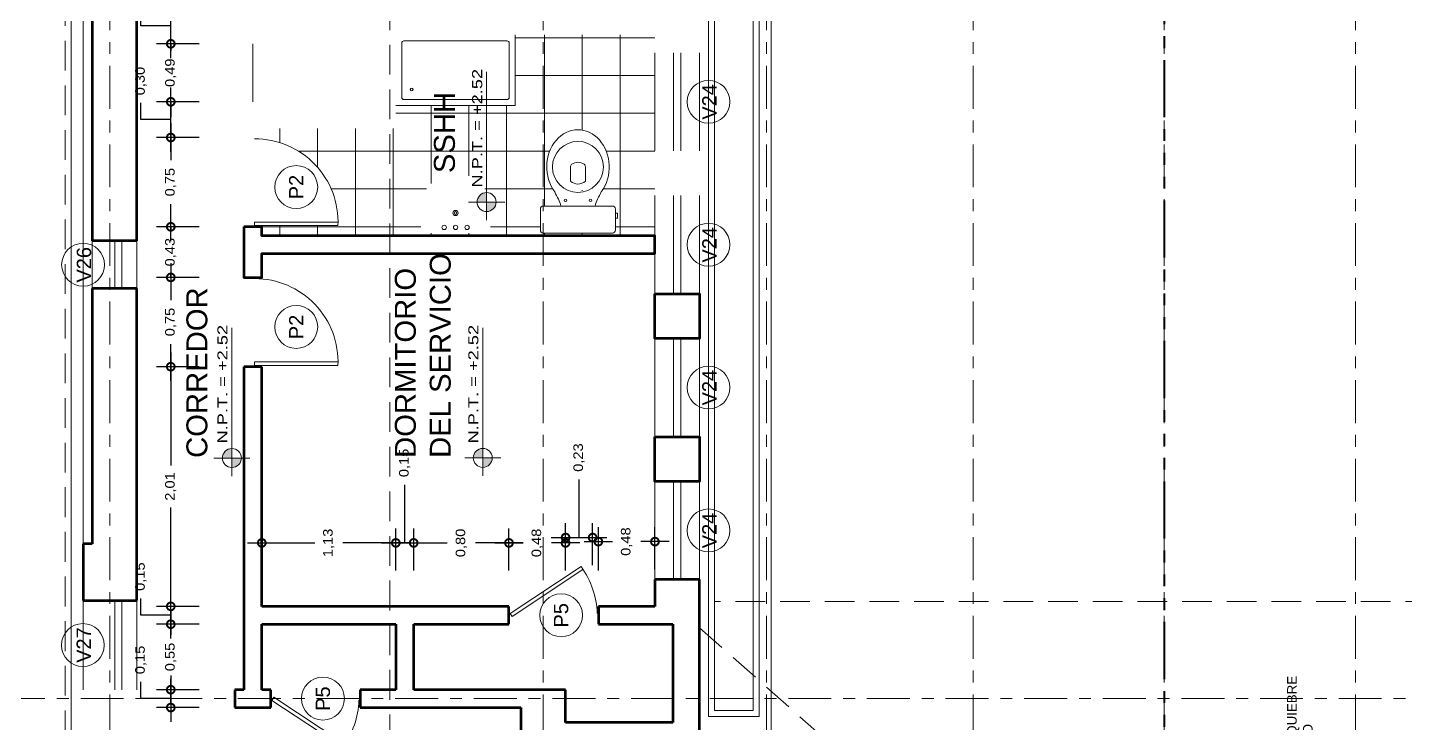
# Model space of a CAD drawing. Header units: millimetres. Extents: x -1459 to -1413, y -119 to 301.
# Drawn here: x -1448.69 to -1437.13, y -4.91 to 0.94 of the extents above; entities that cross this region are included whole.
import ezdxf

# ---------------------------------------------------------------- set-up
doc = ezdxf.new("R2010")
doc.units = ezdxf.units.MM
for name, pattern in [('ACAD_ISO06W100', [36, 24, -3, 0, -3, 0, -3, 0, -3]), ('ACAD_ISO10W100', [18, 12, -3, 0, -3]), ('RAYITAS', [0.375, 0.25, -0.125])]:
    doc.linetypes.add(name, pattern=pattern)
doc.layers.get('0').update_dxf_attribs({"lineweight": 0})
doc.layers.get('Defpoints').update_dxf_attribs({"lineweight": 5})
for name, color, linetype, lineweight in [('CORTE PLUMA 5', 5, 'Continuous', 40), ('COTAS', 190, 'Continuous', 9), ('EJES', 2, 'ACAD_ISO10W100', 13), ('GRADAS CAMBIO NIVEL', 3, 'Continuous', 15), ('MOBILIARIO FIJO', 2, 'Continuous', 9), ('MURO CORTADO', 1, 'Continuous', 60), ('MURO VISTO', 6, 'Continuous', 18), ('PROYECCIONES', 40, 'RAYITAS', 13), ('PUERTA VENTANA', 4, 'Continuous', 9), ('TEXTOS', 30, 'Continuous', 5), ('TEXTURAS', 227, 'Continuous', 0), ('VANOS CUADRO', 8, 'Continuous', 9)]:
    doc.layers.add(name, color=color, linetype=linetype, lineweight=lineweight)
doc.styles.add('Arial', font='arial.ttf')
doc.styles.add('ARIAL DERECHO', font='arial.ttf', dxfattribs={"width": 1.1})
doc.styles.get("Standard").update_dxf_attribs({"font": 'arial.ttf'})
doc.dimstyles.new('COTAS 50 OK', dxfattribs={"dimtxt": 0.08, "dimasz": 0.13, "dimexe": 0.12, "dimexo": 0.2, "dimgap": 0.07, "dimtad": 0, "dimtih": 1, "dimtoh": 1, "dimzin": 0, "dimtxsty": 'ARIAL DERECHO', "dimblk": 'DOTSMALL', "dimcen": 0.15, "dimdle": 0.12, "dimadec": 0, "dimazin": 0, "dimtfac": 1, "dimtmove": 1, "dimatfit": 3, "dimfxl": 1, "dimtzin": 0, "dimarcsym": 0})

# ---------------------------------------------------------------- blocks, each defined once
blk = doc.blocks.new('npt')
h = blk.add_hatch(color=256)
h.paths.add_polyline_path([(0, 0), (0.071, 0, 0.414214), (0, 0.071)])
h.paths.add_polyline_path([(0, -0.071), (0, 0), (-0.071, 0, 0.414214)])
for p, q in [((0, 0.135), (0, -0.135)), ((-0.135, 0), (0.972, 0))]:
    blk.add_line(p, q)
blk.add_circle((0, 0), 0.0709)
blk = doc.blocks.new('HJKL')
at = {"layer": 'PUERTA VENTANA'}
for p, q in [((616.191, 118.493), (615.492, 118.493)), ((616.191, 118.463), (615.492, 118.463)), ((616.191, 118.498), (616.191, 118.463))]:
    blk.add_line(p, q, dxfattribs=at)
blk.add_arc((616.191, 118.463), 0.7, 177.5437, 270, dxfattribs=at)
blk = doc.blocks.new('tina')
at = {"layer": 'MOBILIARIO FIJO'}
for p, q in [((474.088, 117.453), (474.088, 116.451)), ((474.156, 117.403), (474.613, 117.403)), ((474.138, 117.385), (474.138, 116.519)), ((474.631, 117.385), (474.631, 116.519)), ((474.156, 116.501), (474.613, 116.501)), ((474.088, 116.451), (474.681, 116.451))]:
    blk.add_line(p, q, dxfattribs=at)
blk.add_circle((474.223, 117.32), 0.0114, dxfattribs=at)
for centre, start, end in [((474.156, 117.385), 90, 180), ((474.613, 117.385), 0, 90), ((474.156, 116.519), 180, 270), ((474.613, 116.519), 270, 0)]:
    blk.add_arc(centre, 0.018, start, end, dxfattribs=at)
blk = doc.blocks.new('lavadero')
at = {"layer": 'MOBILIARIO FIJO'}
for centre, radius in [((270.238, 170.034), 0.0184), ((270.117, 169.939), 0.0222), ((270.117, 169.939), 0.0114), ((270.238, 169.938), 0.0184), ((270.238, 169.842), 0.0184)]:
    blk.add_circle(centre, radius, dxfattribs=at)
blk = doc.blocks.new('INODORO 1')
at = {"layer": 'MOBILIARIO FIJO'}
for p, q in [((367.057, 148.673), (367.057, 148.761)), ((367.372, 148.786), (367.082, 148.786)), ((367.372, 148.786), (367.662, 148.786)), ((367.687, 148.673), (367.687, 148.761)), ((367.057, 148.66), (367.041, 148.66)), ((367.041, 148.66), (367.041, 148.618)), ((367.057, 148.673), (367.057, 148.585)), ((367.687, 148.673), (367.687, 148.585)), ((367.041, 148.618), (367.057, 148.618)), ((367.372, 148.56), (367.082, 148.56)), ((367.228, 148.56), (367.516, 148.56)), ((367.372, 148.56), (367.662, 148.56)), ((367.31, 148.35), (367.31, 148.231)), ((367.434, 148.35), (367.434, 148.231))]:
    blk.add_line(p, q, dxfattribs=at)
for centre, radius in [((367.267, 148.511), 0.0105), ((367.477, 148.511), 0.0105), ((367.372, 148.231), 0.214)]:
    blk.add_circle(centre, radius, dxfattribs=at)
for centre, radius, start, end in [((367.082, 148.761), 0.025, 90, 180.4071), ((367.662, 148.761), 0.025, 359.5929, 90), ((367.082, 148.585), 0.025, 179.5929, 270), ((367.662, 148.585), 0.025, 270, 0.4071), ((367.372, 148.283), 0.0915, 47.0647, 132.9353), ((367.346, 148.233), 0.0359, 182.4248, 221.6359), ((367.372, 148.283), 0.0915, 234.373, 305.627), ((367.399, 148.233), 0.0359, 318.3641, 357.5752)]:
    blk.add_arc(centre, radius, start, end, dxfattribs=at)
blk.add_ellipse((367.372, 148.231), major_axis=(0, -0.312), ratio=0.841586, start_param=-2.293426, end_param=2.307823, dxfattribs=at)
for points, knots in [([(367.228, 148.56), (367.225, 148.54), (367.207, 148.498), (367.186, 148.459), (367.176, 148.438)], [0, 0, 0, 0, 0.0616647, 0.1332294, 0.1332294, 0.1332294, 0.1332294]), ([(367.516, 148.56), (367.519, 148.54), (367.537, 148.499), (367.557, 148.461), (367.567, 148.44)], [0.0004022, 0.0004022, 0.0004022, 0.0004022, 0.0616647, 0.1305417, 0.1305417, 0.1305417, 0.1305417])]:
    blk.add_open_spline(points, degree=3, knots=knots, dxfattribs=at)
blk = doc.blocks.new('_DotSmall')
at = {"color": 0, "linetype": 'ByBlock', "const_width": 0.5}
blk.add_lwpolyline([(-0.0625, 0, 1), (0.0625, 0, 1)], format="xyb", close=True, dxfattribs=at)
blk = doc.blocks.new('*D802')
at = {"layer": 'COTAS', "color": 0, "lineweight": -2}
for p, q in [((-1447.492, -4.505), (-1447.492, -4.895)), ((-1447.743, -4.7), (-1447.743, -4.56)), ((-1447.253, -4.625), (-1447.612, -4.625)), ((-1447.492, -4.7), (-1447.743, -4.7)), ((-1447.253, -4.775), (-1447.612, -4.775))]:
    blk.add_line(p, q, dxfattribs=at)
at = {"layer": 'Defpoints', "color": 0}
for p in [(-1447.053, -4.625), (-1447.492, -4.775), (-1447.053, -4.775)]:
    blk.add_point(p, dxfattribs=at)
at = {"layer": 'COTAS', "color": 0, "lineweight": -2, "xscale": 0.13, "yscale": 0.13, "zscale": 0.13}
for p, rotation in [((-1447.492, -4.625), 90), ((-1447.492, -4.775), 270)]:
    blk.add_blockref('_DotSmall', p, dxfattribs=dict(at, rotation=rotation))
at = {"layer": 'COTAS', "color": 0, "insert": (-1447.743, -4.375), "char_height": 0.08, "attachment_point": 5, "rotation": 90, "style": 'ARIAL DERECHO'}
blk.add_mtext('0,15', dxfattribs=at)
blk = doc.blocks.new('*D803')
at = {"layer": 'COTAS', "color": 0, "lineweight": -2}
for p, q in [((-1447.492, -3.955), (-1447.492, -4.165)), ((-1447.253, -4.075), (-1447.612, -4.075)), ((-1447.253, -4.625), (-1447.612, -4.625)), ((-1447.492, -4.745), (-1447.492, -4.534))]:
    blk.add_line(p, q, dxfattribs=at)
at = {"layer": 'Defpoints', "color": 0}
for p in [(-1447.053, -4.075), (-1447.492, -4.625), (-1447.053, -4.625)]:
    blk.add_point(p, dxfattribs=at)
at = {"layer": 'COTAS', "color": 0, "lineweight": -2, "xscale": 0.13, "yscale": 0.13, "zscale": 0.13}
for p, rotation in [((-1447.492, -4.075), 90), ((-1447.492, -4.625), 270)]:
    blk.add_blockref('_DotSmall', p, dxfattribs=dict(at, rotation=rotation))
at = {"layer": 'COTAS', "color": 0, "insert": (-1447.492, -4.35), "char_height": 0.08, "attachment_point": 5, "rotation": 90, "style": 'ARIAL DERECHO'}
blk.add_mtext('0,55', dxfattribs=at)
blk = doc.blocks.new('*D804')
at = {"layer": 'COTAS', "color": 0, "lineweight": -2}
for p, q in [((-1447.492, -4.195), (-1447.492, -3.805)), ((-1447.743, -4), (-1447.743, -3.86)), ((-1447.253, -3.925), (-1447.612, -3.925)), ((-1447.492, -4), (-1447.743, -4)), ((-1447.253, -4.075), (-1447.612, -4.075))]:
    blk.add_line(p, q, dxfattribs=at)
at = {"layer": 'Defpoints', "color": 0}
for p in [(-1447.492, -3.925), (-1447.053, -3.925), (-1447.053, -4.075)]:
    blk.add_point(p, dxfattribs=at)
at = {"layer": 'COTAS', "color": 0, "lineweight": -2, "xscale": 0.13, "yscale": 0.13, "zscale": 0.13}
for p, rotation in [((-1447.492, -3.925), 90), ((-1447.492, -4.075), 270)]:
    blk.add_blockref('_DotSmall', p, dxfattribs=dict(at, rotation=rotation))
at = {"layer": 'COTAS', "color": 0, "insert": (-1447.743, -3.675), "char_height": 0.08, "attachment_point": 5, "rotation": 90, "style": 'ARIAL DERECHO'}
blk.add_mtext('0,15', dxfattribs=at)
blk = doc.blocks.new('*D805')
at = {"layer": 'COTAS', "color": 0, "lineweight": -2}
for p, q in [((-1447.492, -1.792), (-1447.492, -2.742)), ((-1447.253, -1.912), (-1447.612, -1.912)), ((-1447.492, -4.045), (-1447.492, -3.095)), ((-1447.253, -3.925), (-1447.612, -3.925))]:
    blk.add_line(p, q, dxfattribs=at)
at = {"layer": 'Defpoints', "color": 0}
for p in [(-1447.492, -1.912), (-1447.053, -1.912), (-1447.053, -3.925)]:
    blk.add_point(p, dxfattribs=at)
at = {"layer": 'COTAS', "color": 0, "lineweight": -2, "xscale": 0.13, "yscale": 0.13, "zscale": 0.13}
for p, rotation in [((-1447.492, -1.912), 90), ((-1447.492, -3.925), 270)]:
    blk.add_blockref('_DotSmall', p, dxfattribs=dict(at, rotation=rotation))
at = {"layer": 'COTAS', "color": 0, "insert": (-1447.492, -2.918), "char_height": 0.08, "attachment_point": 5, "rotation": 90, "style": 'ARIAL DERECHO'}
blk.add_mtext('2,01', dxfattribs=at)
blk = doc.blocks.new('*D806')
at = {"layer": 'COTAS', "color": 0, "lineweight": -2}
for p, q in [((-1447.492, -1.042), (-1447.492, -1.352)), ((-1447.253, -1.162), (-1447.612, -1.162)), ((-1447.492, -2.032), (-1447.492, -1.722)), ((-1447.253, -1.912), (-1447.612, -1.912))]:
    blk.add_line(p, q, dxfattribs=at)
at = {"layer": 'Defpoints', "color": 0}
for p in [(-1447.492, -1.162), (-1447.053, -1.162), (-1447.053, -1.912)]:
    blk.add_point(p, dxfattribs=at)
at = {"layer": 'COTAS', "color": 0, "lineweight": -2, "xscale": 0.13, "yscale": 0.13, "zscale": 0.13}
for p, rotation in [((-1447.492, -1.162), 90), ((-1447.492, -1.912), 270)]:
    blk.add_blockref('_DotSmall', p, dxfattribs=dict(at, rotation=rotation))
at = {"layer": 'COTAS', "color": 0, "insert": (-1447.492, -1.537), "char_height": 0.08, "attachment_point": 5, "rotation": 90, "style": 'ARIAL DERECHO'}
blk.add_mtext('0,75', dxfattribs=at)
blk = doc.blocks.new('*D807')
at = {"layer": 'COTAS', "color": 0, "lineweight": -2}
for p, q in [((-1447.492, -0.737), (-1447.492, -0.607)), ((-1447.253, -0.737), (-1447.612, -0.737)), ((-1447.492, -0.737), (-1447.492, -0.765)), ((-1447.492, -1.162), (-1447.492, -1.134)), ((-1447.253, -1.162), (-1447.612, -1.162)), ((-1447.492, -1.162), (-1447.492, -1.292))]:
    blk.add_line(p, q, dxfattribs=at)
at = {"layer": 'Defpoints', "color": 0}
for p in [(-1447.492, -0.737), (-1447.053, -0.737), (-1447.053, -1.162)]:
    blk.add_point(p, dxfattribs=at)
at = {"layer": 'COTAS', "color": 0, "lineweight": -2, "xscale": 0.13, "yscale": 0.13, "zscale": 0.13}
for p, rotation in [((-1447.492, -0.737), 270), ((-1447.492, -1.162), 90)]:
    blk.add_blockref('_DotSmall', p, dxfattribs=dict(at, rotation=rotation))
at = {"layer": 'COTAS', "color": 0, "insert": (-1447.492, -0.95), "char_height": 0.08, "attachment_point": 5, "rotation": 90, "style": 'ARIAL DERECHO'}
blk.add_mtext('0,43', dxfattribs=at)
blk = doc.blocks.new('*D808')
at = {"layer": 'COTAS', "color": 0, "lineweight": -2}
for p, q in [((-1447.492, 0.133), (-1447.492, -0.177)), ((-1447.253, 0.013), (-1447.612, 0.013)), ((-1447.492, -0.857), (-1447.492, -0.547)), ((-1447.253, -0.737), (-1447.612, -0.737))]:
    blk.add_line(p, q, dxfattribs=at)
at = {"layer": 'Defpoints', "color": 0}
for p in [(-1447.492, 0.013), (-1447.053, 0.013), (-1447.053, -0.737)]:
    blk.add_point(p, dxfattribs=at)
at = {"layer": 'COTAS', "color": 0, "lineweight": -2, "xscale": 0.13, "yscale": 0.13, "zscale": 0.13}
for p, rotation in [((-1447.492, 0.013), 90), ((-1447.492, -0.737), 270)]:
    blk.add_blockref('_DotSmall', p, dxfattribs=dict(at, rotation=rotation))
at = {"layer": 'COTAS', "color": 0, "insert": (-1447.492, -0.362), "char_height": 0.08, "attachment_point": 5, "rotation": 90, "style": 'ARIAL DERECHO'}
blk.add_mtext('0,75', dxfattribs=at)
blk = doc.blocks.new('*D809')
at = {"layer": 'COTAS', "color": 0, "lineweight": -2}
for p, q in [((-1447.492, -0.107), (-1447.492, 0.433)), ((-1447.743, 0.163), (-1447.743, 0.303)), ((-1447.253, 0.313), (-1447.612, 0.313)), ((-1447.492, 0.163), (-1447.743, 0.163)), ((-1447.253, 0.013), (-1447.612, 0.013))]:
    blk.add_line(p, q, dxfattribs=at)
at = {"layer": 'Defpoints', "color": 0}
for p in [(-1447.492, 0.313), (-1447.053, 0.313), (-1447.053, 0.013)]:
    blk.add_point(p, dxfattribs=at)
at = {"layer": 'COTAS', "color": 0, "lineweight": -2, "xscale": 0.13, "yscale": 0.13, "zscale": 0.13}
for p, rotation in [((-1447.492, 0.313), 90), ((-1447.492, 0.013), 270)]:
    blk.add_blockref('_DotSmall', p, dxfattribs=dict(at, rotation=rotation))
at = {"layer": 'COTAS', "color": 0, "insert": (-1447.743, 0.487), "char_height": 0.08, "attachment_point": 5, "rotation": 90, "style": 'ARIAL DERECHO'}
blk.add_mtext('0,30', dxfattribs=at)
blk = doc.blocks.new('*D810')
at = {"layer": 'COTAS', "color": 0, "lineweight": -2}
for p, q in [((-1447.492, 0.8), (-1447.492, 0.93)), ((-1447.253, 0.8), (-1447.612, 0.8)), ((-1447.492, 0.8), (-1447.492, 0.741)), ((-1447.492, 0.313), (-1447.492, 0.372)), ((-1447.253, 0.313), (-1447.612, 0.313)), ((-1447.492, 0.313), (-1447.492, 0.183))]:
    blk.add_line(p, q, dxfattribs=at)
at = {"layer": 'Defpoints', "color": 0}
for p in [(-1447.492, 0.8), (-1447.053, 0.8), (-1447.053, 0.313)]:
    blk.add_point(p, dxfattribs=at)
at = {"layer": 'COTAS', "color": 0, "lineweight": -2, "xscale": 0.13, "yscale": 0.13, "zscale": 0.13}
for p, rotation in [((-1447.492, 0.8), 270), ((-1447.492, 0.313), 90)]:
    blk.add_blockref('_DotSmall', p, dxfattribs=dict(at, rotation=rotation))
at = {"layer": 'COTAS', "color": 0, "insert": (-1447.492, 0.557), "char_height": 0.08, "attachment_point": 5, "rotation": 90, "style": 'ARIAL DERECHO'}
blk.add_mtext('0,49', dxfattribs=at)
blk = doc.blocks.new('*D811')
at = {"layer": 'COTAS', "color": 0, "lineweight": -2}
for p, q in [((-1447.492, 0.68), (-1447.492, 1.22)), ((-1447.743, 0.95), (-1447.743, 1.09)), ((-1447.253, 1.1), (-1447.612, 1.1)), ((-1447.492, 0.95), (-1447.743, 0.95)), ((-1447.253, 0.8), (-1447.612, 0.8))]:
    blk.add_line(p, q, dxfattribs=at)
at = {"layer": 'Defpoints', "color": 0}
for p in [(-1447.492, 1.1), (-1447.053, 1.1), (-1447.053, 0.8)]:
    blk.add_point(p, dxfattribs=at)
at = {"layer": 'COTAS', "color": 0, "lineweight": -2, "xscale": 0.13, "yscale": 0.13, "zscale": 0.13}
for p, rotation in [((-1447.492, 1.1), 90), ((-1447.492, 0.8), 270)]:
    blk.add_blockref('_DotSmall', p, dxfattribs=dict(at, rotation=rotation))
at = {"layer": 'COTAS', "color": 0, "insert": (-1447.743, 1.275), "char_height": 0.08, "attachment_point": 5, "rotation": 90, "style": 'ARIAL DERECHO'}
blk.add_mtext('0,30', dxfattribs=at)
blk = doc.blocks.new('*D816')
at = {"layer": 'COTAS', "color": 0, "lineweight": -2}
for p, q in [((-1446.728, -3.625), (-1446.728, -3.272)), ((-1445.603, -3.625), (-1445.603, -3.272)), ((-1446.848, -3.392), (-1446.284, -3.392)), ((-1445.483, -3.392), (-1446.047, -3.392))]:
    blk.add_line(p, q, dxfattribs=at)
at = {"layer": 'Defpoints', "color": 0}
for p in [(-1445.603, -3.392), (-1446.728, -3.825), (-1445.603, -3.825)]:
    blk.add_point(p, dxfattribs=at)
at = {"layer": 'COTAS', "color": 0, "lineweight": -2, "xscale": 0.13, "yscale": 0.13, "zscale": 0.13, "rotation": 180}
blk.add_blockref('_DotSmall', (-1446.728, -3.392), dxfattribs=at)
at = {"layer": 'COTAS', "color": 0, "lineweight": -2, "xscale": 0.13, "yscale": 0.13, "zscale": 0.13}
blk.add_blockref('_DotSmall', (-1445.603, -3.392), dxfattribs=at)
at = {"layer": 'COTAS', "color": 0, "insert": (-1446.166, -3.392), "char_height": 0.08, "attachment_point": 5, "rotation": 90, "style": 'ARIAL DERECHO'}
blk.add_mtext('1,13', dxfattribs=at)
blk = doc.blocks.new('*D817')
at = {"layer": 'COTAS', "color": 0, "lineweight": -2}
for p, q in [((-1445.528, -3.045), (-1445.528, -2.905)), ((-1445.528, -3.392), (-1445.528, -3.045)), ((-1445.603, -3.625), (-1445.603, -3.272)), ((-1445.453, -3.625), (-1445.453, -3.272)), ((-1445.723, -3.392), (-1445.333, -3.392))]:
    blk.add_line(p, q, dxfattribs=at)
at = {"layer": 'Defpoints', "color": 0}
for p in [(-1445.453, -3.392), (-1445.603, -3.825), (-1445.453, -3.825)]:
    blk.add_point(p, dxfattribs=at)
at = {"layer": 'COTAS', "color": 0, "lineweight": -2, "xscale": 0.13, "yscale": 0.13, "zscale": 0.13, "rotation": 180}
blk.add_blockref('_DotSmall', (-1445.603, -3.392), dxfattribs=at)
at = {"layer": 'COTAS', "color": 0, "lineweight": -2, "xscale": 0.13, "yscale": 0.13, "zscale": 0.13}
blk.add_blockref('_DotSmall', (-1445.453, -3.392), dxfattribs=at)
at = {"layer": 'COTAS', "color": 0, "insert": (-1445.528, -2.72), "char_height": 0.08, "attachment_point": 5, "rotation": 90, "style": 'ARIAL DERECHO'}
blk.add_mtext('0,15', dxfattribs=at)
blk = doc.blocks.new('*D818')
at = {"layer": 'COTAS', "color": 0, "lineweight": -2}
for p, q in [((-1445.453, -3.625), (-1445.453, -3.272)), ((-1444.653, -3.625), (-1444.653, -3.272)), ((-1445.573, -3.392), (-1445.171, -3.392)), ((-1444.533, -3.392), (-1444.935, -3.392))]:
    blk.add_line(p, q, dxfattribs=at)
at = {"layer": 'Defpoints', "color": 0}
for p in [(-1444.653, -3.392), (-1445.453, -3.825), (-1444.653, -3.825)]:
    blk.add_point(p, dxfattribs=at)
at = {"layer": 'COTAS', "color": 0, "lineweight": -2, "xscale": 0.13, "yscale": 0.13, "zscale": 0.13, "rotation": 180}
blk.add_blockref('_DotSmall', (-1445.453, -3.392), dxfattribs=at)
at = {"layer": 'COTAS', "color": 0, "lineweight": -2, "xscale": 0.13, "yscale": 0.13, "zscale": 0.13}
blk.add_blockref('_DotSmall', (-1444.653, -3.392), dxfattribs=at)
at = {"layer": 'COTAS', "color": 0, "insert": (-1445.053, -3.392), "char_height": 0.08, "attachment_point": 5, "rotation": 90, "style": 'ARIAL DERECHO'}
blk.add_mtext('0,80', dxfattribs=at)
blk = doc.blocks.new('*D819')
at = {"layer": 'COTAS', "color": 0, "lineweight": -2}
for p, q in [((-1444.653, -3.625), (-1444.653, -3.272)), ((-1444.178, -3.623), (-1444.178, -3.272)), ((-1444.773, -3.392), (-1444.534, -3.392)), ((-1444.058, -3.392), (-1444.297, -3.392))]:
    blk.add_line(p, q, dxfattribs=at)
at = {"layer": 'Defpoints', "color": 0}
for p in [(-1444.653, -3.392), (-1444.653, -3.825), (-1444.178, -3.823)]:
    blk.add_point(p, dxfattribs=at)
at = {"layer": 'COTAS', "color": 0, "lineweight": -2, "xscale": 0.13, "yscale": 0.13, "zscale": 0.13, "rotation": 180}
blk.add_blockref('_DotSmall', (-1444.653, -3.392), dxfattribs=at)
at = {"layer": 'COTAS', "color": 0, "lineweight": -2, "xscale": 0.13, "yscale": 0.13, "zscale": 0.13}
blk.add_blockref('_DotSmall', (-1444.178, -3.392), dxfattribs=at)
at = {"layer": 'COTAS', "color": 0, "insert": (-1444.416, -3.392), "char_height": 0.08, "attachment_point": 5, "rotation": 90, "style": 'ARIAL DERECHO'}
blk.add_mtext('0,48', dxfattribs=at)
blk = doc.blocks.new('*D820')
at = {"layer": 'COTAS', "color": 0, "lineweight": -2}
for p, q in [((-1444.065, -2.999), (-1444.065, -2.859)), ((-1444.065, -3.347), (-1444.065, -2.999)), ((-1444.178, -3.623), (-1444.178, -3.227)), ((-1443.951, -3.578), (-1443.951, -3.227)), ((-1444.298, -3.347), (-1443.831, -3.347))]:
    blk.add_line(p, q, dxfattribs=at)
at = {"layer": 'Defpoints', "color": 0}
for p in [(-1443.951, -3.347), (-1443.951, -3.778), (-1444.178, -3.823)]:
    blk.add_point(p, dxfattribs=at)
at = {"layer": 'COTAS', "color": 0, "lineweight": -2, "xscale": 0.13, "yscale": 0.13, "zscale": 0.13, "rotation": 180}
blk.add_blockref('_DotSmall', (-1444.178, -3.347), dxfattribs=at)
at = {"layer": 'COTAS', "color": 0, "lineweight": -2, "xscale": 0.13, "yscale": 0.13, "zscale": 0.13}
blk.add_blockref('_DotSmall', (-1443.951, -3.347), dxfattribs=at)
at = {"layer": 'COTAS', "color": 0, "insert": (-1444.065, -2.675), "char_height": 0.08, "attachment_point": 5, "rotation": 90, "style": 'ARIAL DERECHO'}
blk.add_mtext('0,23', dxfattribs=at)
blk = doc.blocks.new('*D821')
at = {"layer": 'COTAS', "color": 0, "lineweight": -2}
for p, q in [((-1443.903, -3.623), (-1443.903, -3.261)), ((-1443.428, -3.612), (-1443.428, -3.261)), ((-1444.023, -3.381), (-1443.784, -3.381)), ((-1443.308, -3.381), (-1443.547, -3.381))]:
    blk.add_line(p, q, dxfattribs=at)
at = {"layer": 'Defpoints', "color": 0}
for p in [(-1443.428, -3.381), (-1443.428, -3.812), (-1443.903, -3.823)]:
    blk.add_point(p, dxfattribs=at)
at = {"layer": 'COTAS', "color": 0, "lineweight": -2, "xscale": 0.13, "yscale": 0.13, "zscale": 0.13, "rotation": 180}
blk.add_blockref('_DotSmall', (-1443.903, -3.381), dxfattribs=at)
at = {"layer": 'COTAS', "color": 0, "lineweight": -2, "xscale": 0.13, "yscale": 0.13, "zscale": 0.13}
blk.add_blockref('_DotSmall', (-1443.428, -3.381), dxfattribs=at)
at = {"layer": 'COTAS', "color": 0, "insert": (-1443.666, -3.381), "char_height": 0.08, "attachment_point": 5, "rotation": 90, "style": 'ARIAL DERECHO'}
blk.add_mtext('0,48', dxfattribs=at)

msp = doc.modelspace()

# ---------------------------------------------------------------- hatches: boundary and pattern name
at = {"layer": 'TEXTURAS'}
h = msp.add_hatch(dxfattribs=at)
h.set_pattern_fill('ANSI37', color=256, scale=0.1, angle=45, style=0)
h.set_pattern_definition([(180, (-1328.15026, -468.7315), (-6e-17, -0.3175), []), (270, (-1328.15026, -468.7315), (0.3175, -6e-17), [])])
h.paths.add_polyline_path([(-1445.603, 0.282), (-1445.603, 0.088), (-1446.728, 0.088), (-1446.728, 0.013), (-1446.788, 0.013), (-1446.788, 0.003, -0.426826), (-1446.089, -0.727), (-1446.788, -0.727), (-1446.788, -0.737), (-1446.728, -0.737), (-1446.728, -0.812), (-1443.428, -0.812), (-1443.428, 0.875), (-1444.601, 0.875), (-1444.601, 0.282)])
h.paths.add_polyline_path([(-1444.808, -0.569), (-1444.808, -0.762, -0.414214), (-1444.836, -0.789), (-1445.366, -0.789, -0.414214), (-1445.393, -0.762), (-1445.393, -0.569, -0.964614)], flags=16)
edge = h.paths.add_edge_path(flags=16)
edge.add_ellipse((-1444.074, -0.234), major_axis=(0, 0.312), ratio=0.841586, start_angle=228.5964, end_angle=492.2285, ccw=False)
edge.add_spline(control_points=[(-1443.878, -0.441), (-1443.888, -0.462), (-1443.909, -0.501), (-1443.927, -0.543), (-1443.93, -0.563)], knot_values=[0, 0, 0, 0, 0.071565, 0.133229, 0.133229, 0.133229, 0.133229], degree=3, periodic=0)
edge.add_line((-1443.93, -0.563), (-1443.784, -0.563))
edge.add_arc((-1443.784, -0.588), 0.025, 0.4071, 90, ccw=False)
edge.add_line((-1443.759, -0.588), (-1443.759, -0.621))
edge.add_line((-1443.759, -0.621), (-1443.743, -0.621))
edge.add_line((-1443.743, -0.621), (-1443.743, -0.663))
edge.add_line((-1443.743, -0.663), (-1443.759, -0.663))
edge.add_line((-1443.759, -0.663), (-1443.759, -0.676))
edge.add_line((-1443.759, -0.676), (-1443.759, -0.764))
edge.add_arc((-1443.784, -0.764), 0.025, -90, 0.4071, ccw=False)
edge.add_line((-1443.784, -0.789), (-1444.074, -0.789))
edge.add_line((-1444.074, -0.789), (-1444.364, -0.789))
edge.add_arc((-1444.364, -0.764), 0.025, 180.4071, 270, ccw=False)
edge.add_line((-1444.389, -0.764), (-1444.389, -0.676))
edge.add_line((-1444.389, -0.676), (-1444.389, -0.588))
edge.add_arc((-1444.364, -0.588), 0.025, 90, 180.4071, ccw=False)
edge.add_line((-1444.364, -0.563), (-1444.218, -0.563))
edge.add_spline(control_points=[(-1444.218, -0.563), (-1444.221, -0.543), (-1444.239, -0.503), (-1444.259, -0.464), (-1444.269, -0.444)], knot_values=[0.000402, 0.000402, 0.000402, 0.000402, 0.061665, 0.130542, 0.130542, 0.130542, 0.130542], degree=3, periodic=0)

# ---------------------------------------------------------------- linework, layer by layer
at = {"layer": 'CORTE PLUMA 5', "linetype": 'ACAD_ISO06W100', "lineweight": 40, "ltscale": 0.02}
msp.add_line((-1439.153, 12.464), (-1439.153, -43.536), dxfattribs=at)
at = {"layer": 'EJES', "ltscale": 0.03}
for p, q in [((-1448.003, -41.325), (-1448.003, 10.6)), ((-1444.366, -41.325), (-1444.366, 10.6)), ((-1442.491, -41.325), (-1442.491, 10.6)), ((-1440.758, -41.325), (-1440.758, 10.6)), ((-1439.153, -41.325), (-1439.153, 10.6)), ((-1437.548, -41.325), (-1437.548, 10.6)), ((-1427.428, -4.7), (-1451.503, -4.7))]:
    msp.add_line(p, q, dxfattribs=at)
at = {"layer": 'MOBILIARIO FIJO'}
msp.add_line((-1446.803, 0.313), (-1446.803, 0.8), dxfattribs=at)
at = {"layer": 'MURO CORTADO'}
for p, q in [((-1448.153, 1.475), (-1448.153, -0.855)), ((-1447.778, -0.855), (-1447.778, 1.475)), ((-1447.778, -0.855), (-1448.153, -0.855)), ((-1447.778, -1.255), (-1448.153, -1.255)), ((-1448.153, -1.255), (-1448.153, -3.4)), ((-1447.778, -3.875), (-1447.778, -1.255)), ((-1446.728, -1.912), (-1446.878, -1.912)), ((-1446.878, -1.912), (-1446.878, -4.625)), ((-1446.728, -3.925), (-1446.728, -1.912)), ((-1448.153, -3.4), (-1448.228, -3.4)), ((-1448.228, -3.4), (-1448.228, -3.875)), ((-1443.053, -3.7), (-1443.428, -3.7)), ((-1443.428, -3.7), (-1443.428, -3.925)), ((-1443.053, -5.05), (-1443.053, -3.7)), ((-1448.228, -3.875), (-1447.778, -3.875)), ((-1444.653, -3.925), (-1446.728, -3.925)), ((-1444.653, -4.075), (-1444.653, -3.925)), ((-1443.428, -3.925), (-1443.903, -3.925)), ((-1443.903, -3.925), (-1443.903, -4.075)), ((-1446.728, -4.625), (-1446.728, -4.075)), ((-1446.728, -4.075), (-1445.603, -4.075)), ((-1445.603, -4.075), (-1445.603, -4.625)), ((-1445.453, -4.625), (-1445.453, -4.075)), ((-1445.453, -4.075), (-1444.653, -4.075)), ((-1443.903, -4.075), (-1443.278, -4.075)), ((-1443.278, -4.075), (-1443.278, -4.9)), ((-1446.878, -4.625), (-1446.953, -4.625)), ((-1446.953, -4.625), (-1446.953, -4.775)), ((-1446.653, -4.625), (-1446.728, -4.625)), ((-1446.653, -4.775), (-1446.653, -4.625)), ((-1445.603, -4.625), (-1445.903, -4.625)), ((-1445.903, -4.625), (-1445.903, -4.775)), ((-1444.178, -4.625), (-1445.453, -4.625)), ((-1444.178, -4.9), (-1444.178, -4.625)), ((-1446.953, -4.775), (-1446.653, -4.775)), ((-1445.903, -4.775), (-1444.553, -4.775)), ((-1444.553, -4.775), (-1444.553, -5.047)), ((-1443.278, -4.9), (-1444.178, -4.9))]:
    msp.add_line(p, q, dxfattribs=at)
for points in [[(-1446.878, -0.737), (-1446.878, -1.162), (-1446.728, -1.162), (-1446.728, -0.962), (-1443.428, -0.962), (-1443.428, -0.812), (-1446.728, -0.812), (-1446.728, -0.737)], [(-1443.428, -1.3), (-1443.053, -1.3), (-1443.053, -1.675), (-1443.428, -1.675)], [(-1443.428, -2.5), (-1443.053, -2.5), (-1443.053, -2.875), (-1443.428, -2.875)]]:
    msp.add_lwpolyline(points, close=True, dxfattribs=at)
at = {"layer": 'MURO VISTO'}
for p, q in [((-1448.328, -11.8), (-1448.328, 7.4)), ((-1448.228, -3.4), (-1448.228, 4.55)), ((-1442.453, 4.55), (-1442.453, -5.1)), ((-1443.428, -0.1), (-1443.428, 0.725)), ((-1443.053, -0.1), (-1443.053, 0.725)), ((-1443.428, -0.812), (-1443.428, -0.475)), ((-1443.053, -1.3), (-1443.053, -0.475)), ((-1448.153, -1.255), (-1448.153, -0.855)), ((-1447.778, -1.255), (-1447.778, -0.855)), ((-1443.428, -1.3), (-1443.428, -0.962)), ((-1443.428, -2.5), (-1443.428, -1.675)), ((-1443.053, -2.5), (-1443.053, -1.675)), ((-1443.428, -3.7), (-1443.428, -2.875)), ((-1443.053, -3.7), (-1443.053, -2.875)), ((-1448.228, -4.625), (-1448.228, -3.875)), ((-1447.778, -3.875), (-1447.778, -4.625))]:
    msp.add_line(p, q, dxfattribs=at)
for points in [[(-1442.978, 4.3), (-1442.553, 4.3), (-1442.553, -4.85), (-1442.978, -4.85)], [(-1442.928, 4.25), (-1442.603, 4.25), (-1442.603, -4.8), (-1442.928, -4.8)]]:
    msp.add_lwpolyline(points, close=True, dxfattribs=at)
at = {"layer": 'PROYECCIONES'}
for p, q in [((-1448.378, -11.8), (-1448.378, 4.969)), ((-1442.928, 4.969), (-1442.928, -4.383)), ((-1445.653, 2.291), (-1445.653, -8.2)), ((-1435.003, -3.885), (-1442.928, -3.885)), ((-1443.053, -4.106), (-1439.153, -7.56))]:
    msp.add_line(p, q, dxfattribs=at)
at = {"layer": 'PUERTA VENTANA'}
for p, q in [((-1447.963, -1.255), (-1447.963, -0.855)), ((-1447.903, -1.255), (-1447.903, -0.855)), ((-1444.048, -3.591), (-1444.643, -3.985)), ((-1444.032, -3.616), (-1444.626, -4.01)), ((-1447.963, -4.625), (-1447.963, -3.875)), ((-1447.903, -4.625), (-1447.903, -3.875)), ((-1444.643, -3.985), (-1444.626, -4.01)), ((-1446.643, -4.715), (-1446.626, -4.689)), ((-1446.048, -5.108), (-1446.643, -4.715)), ((-1446.032, -5.083), (-1446.626, -4.689))]:
    msp.add_line(p, q, dxfattribs=at)
for points in [[(-1443.271, -0.1), (-1443.271, 0.725)], [(-1443.211, -0.1), (-1443.211, 0.725)], [(-1443.271, -1.3), (-1443.271, -0.475)], [(-1443.211, -1.3), (-1443.211, -0.475)], [(-1443.271, -2.5), (-1443.271, -1.675)], [(-1443.211, -2.5), (-1443.211, -1.675)], [(-1443.271, -3.7), (-1443.271, -2.875)], [(-1443.211, -3.7), (-1443.211, -2.875)]]:
    msp.add_lwpolyline(points, dxfattribs=at)
for centre, start, end in [((-1444.626, -4.01), 2.0086, 35.8927), ((-1446.626, -4.689), 324.1073, 357.9914)]:
    msp.add_arc(centre, 0.714, start, end, dxfattribs=at)
at = {"layer": 'VANOS CUADRO'}
for centre in [(-1442.978, 0.313), (-1446.439, -0.403), (-1442.978, -0.887), (-1448.228, -1.055), (-1446.439, -1.578), (-1442.978, -2.087), (-1442.978, -3.287), (-1444.215, -4), (-1448.23, -4.25), (-1446.215, -4.7)]:
    msp.add_circle(centre, 0.18, dxfattribs=at)

# ---------------------------------------------------------------- block references
at = {"layer": 'CORTE PLUMA 5', "rotation": 180}
msp.add_blockref('INODORO 1', (-1076.702, 147.997), dxfattribs=at)
at = {"layer": 'GRADAS CAMBIO NIVEL', "xscale": -1, "rotation": 90}
msp.add_blockref('lavadero', (-1275.163, 269.496), dxfattribs=at)
at = {"layer": 'PROYECCIONES', "rotation": 90}
msp.add_blockref('tina', (-1328.15, -473.806), dxfattribs=at)
at = {"layer": 'PUERTA VENTANA', "rotation": 180}
for p in [(-830.597, 117.766), (-830.597, 116.591)]:
    msp.add_blockref('HJKL', p, dxfattribs=at)
at = {"layer": 'TEXTOS', "xscale": 1.125, "yscale": 1.125, "zscale": 1.125, "rotation": 90}
for p in [(-1444.841, -0.529), (-1446.979, -2.679), (-1444.873, -2.678)]:
    msp.add_blockref('npt', p, dxfattribs=at)

# ---------------------------------------------------------------- texts
at = {"layer": 'TEXTOS', "style": 'Arial', "width": 1.3}
for p in [(-1444.878, -0.407), (-1447.016, -2.557), (-1444.91, -2.557)]:
    msp.add_text('N.P.T. = +2.52', height=0.08437, rotation=90, dxfattribs=at).set_placement(p)
at = {"layer": 'TEXTOS', "char_height": 0.1758, "attachment_point": 1, "rotation": 90}
for s, width, insert in [('\\PSSHH', 2.14659, (-1445.576, -0.286)), ('DORMITORIO\\PDEL SERVICIO', 2.46626, (-1445.611, -2.678)), ('\\PCORREDOR', 1.6083, (-1447.654, -2.678))]:
    msp.add_mtext_dynamic_manual_height_columns(s, width=width, gutter_width=12.5, heights=[0], dxfattribs=dict(at, insert=insert))
at = {"layer": 'TEXTOS', "insert": (-1438.014, -5.552), "char_height": 0.08, "width": 1.13967, "attachment_point": 4, "rotation": 90, "style": 'Arial'}
msp.add_mtext('LINEA DE QUIEBRE\\PDEL TECHO', dxfattribs=at)
at = {"layer": 'VANOS CUADRO', "char_height": 0.12, "width": 0.4285, "attachment_point": 5, "rotation": 90, "style": 'Arial'}
for s, insert in [('V24', (-1442.971, 0.312)), ('P2', (-1446.439, -0.403)), ('V24', (-1442.971, -0.888)), ('V26', (-1448.22, -1.056)), ('P2', (-1446.439, -1.578)), ('V24', (-1442.971, -2.088)), ('V24', (-1442.971, -3.288)), ('P5', (-1444.215, -4)), ('V27', (-1448.223, -4.25)), ('P5', (-1446.215, -4.7))]:
    msp.add_mtext(s, dxfattribs=dict(at, insert=insert))

# ---------------------------------------------------------------- dimensions: what is measured, and where the dimension line sits
at = {"layer": 'COTAS'}
for base, p1, p2, angle, picture, middle in [((-1447.492, 1.1), (-1447.053, 0.8), (-1447.053, 1.1), 90, '*D811', (-1447.743, 1.16)), ((-1447.492, 0.8), (-1447.053, 0.313), (-1447.053, 0.8), 90, '*D810', (-1447.492, 0.557)), ((-1447.492, 0.313), (-1447.053, 0.013), (-1447.053, 0.313), 90, '*D809', (-1447.743, 0.373)), ((-1447.492, 0.013), (-1447.053, -0.737), (-1447.053, 0.013), 90, '*D808', (-1447.492, -0.362)), ((-1447.492212108, -0.737020554), (-1447.053038982, -1.162020554), (-1447.053038982, -0.737020554), 90, '*D807', (-1447.492212108, -0.949520554)), ((-1447.492, -1.162), (-1447.053, -1.912), (-1447.053, -1.162), 90, '*D806', (-1447.492, -1.537)), ((-1447.492, -1.912), (-1447.053, -3.925), (-1447.053, -1.912), 90, '*D805', (-1447.492, -2.918)), ((-1445.453, -3.392), (-1445.603, -3.825), (-1445.453, -3.825), 180, '*D817', (-1445.528, -2.835)), ((-1443.951, -3.347), (-1444.178, -3.823), (-1443.951, -3.778), 180, '*D820', (-1444.065, -2.789)), ((-1445.603038982, -3.392314912), (-1446.728038982, -3.824520554), (-1445.603038982, -3.824520554), 180, '*D816', (-1446.165538982, -3.392314912)), ((-1444.653, -3.392), (-1445.453, -3.825), (-1444.653, -3.825), 180, '*D818', (-1445.053, -3.392)), ((-1444.653038982, -3.392314912), (-1444.178038982, -3.823433323), (-1444.653038982, -3.824520554), 180, '*D819', (-1444.415538982, -3.392314912)), ((-1443.428038982, -3.380902144), (-1443.903038982, -3.823433323), (-1443.428038982, -3.812020554), 180, '*D821', (-1443.665538982, -3.380902144)), ((-1447.492, -3.925), (-1447.053, -4.075), (-1447.053, -3.925), 90, '*D804', (-1447.743, -3.79)), ((-1447.492, -4.625), (-1447.053, -4.075), (-1447.053, -4.625), 90, '*D803', (-1447.492, -4.35)), ((-1447.492, -4.775), (-1447.053, -4.625), (-1447.053, -4.775), 90, '*D802', (-1447.743, -4.49))]:
    dim = msp.add_linear_dim(base=base, p1=p1, p2=p2, angle=angle, dimstyle='COTAS 50 OK', dxfattribs=at)
    dim.commit()
    dim.dimension.update_dxf_attribs({"geometry": picture, "text_midpoint": middle})

doc.saveas('drawing.dxf')
